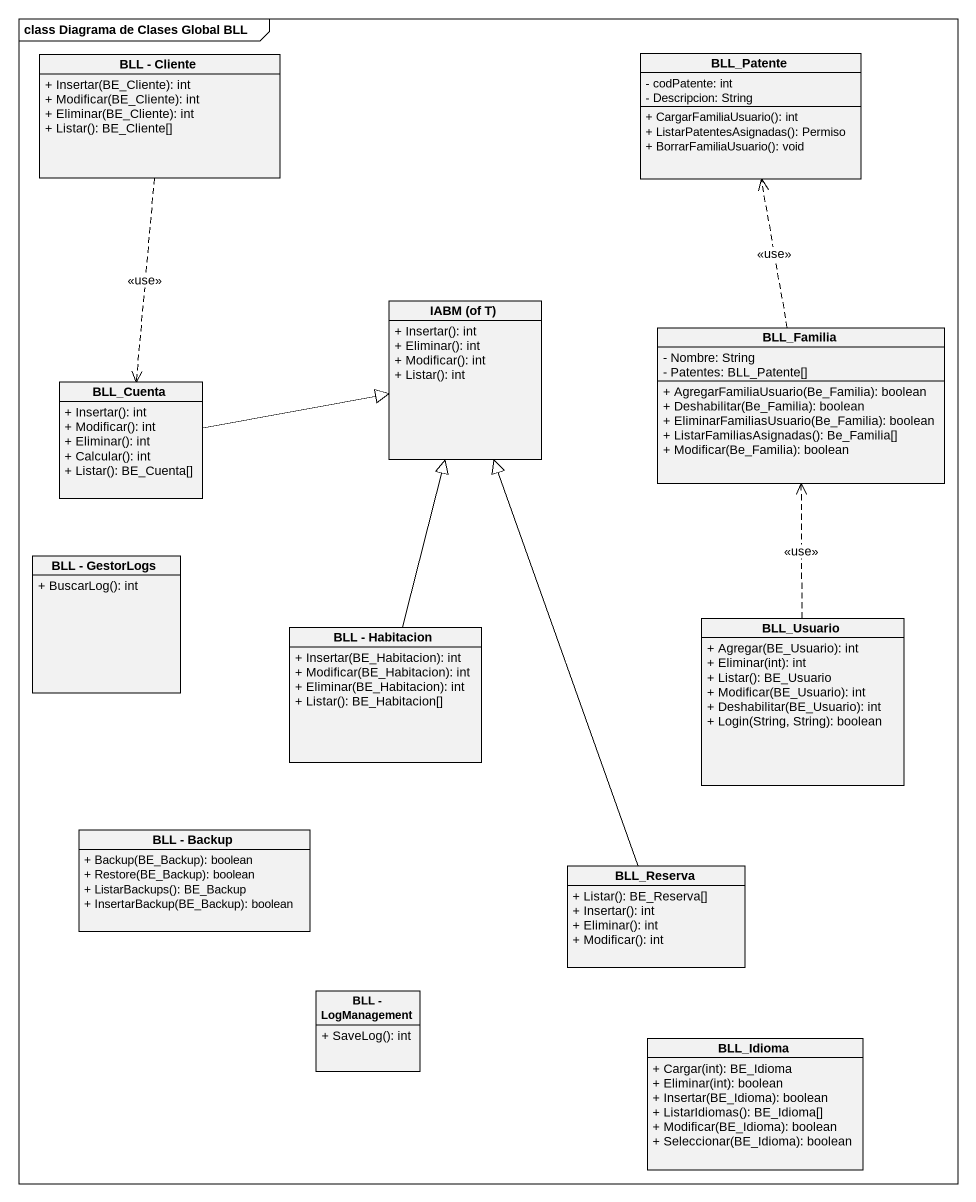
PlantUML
@startuml
mainframe class Diagrama de Clases Global BLL
hide circle
hide empty members
skinparam classAttributeIconSize 0
class "BLL - Cliente" as BLL_Cliente {
  + Insertar(BE_Cliente): int
  + Modificar(BE_Cliente): int
  + Eliminar(BE_Cliente): int
  + Listar(): BE_Cliente[]
}
class BLL_Patente {
  - codPatente: int
  - Descripcion: String
  + CargarFamiliaUsuario(): int
  + ListarPatentesAsignadas(): Permiso
  + BorrarFamiliaUsuario(): void
}
class "IABM (of T)" as IABM_of_T {
  + Insertar(): int
  + Eliminar(): int
  + Modificar(): int
  + Listar(): int
}
class BLL_Familia {
  - Nombre: String
  - Patentes: BLL_Patente[]
  + AgregarFamiliaUsuario(Be_Familia): boolean
  + Deshabilitar(Be_Familia): boolean
  + EliminarFamiliasUsuario(Be_Familia): boolean
  + ListarFamiliasAsignadas(): Be_Familia[]
  + Modificar(Be_Familia): boolean
}
class BLL_Cuenta {
  + Insertar(): int
  + Modificar(): int
  + Eliminar(): int
  + Calcular(): int
  + Listar(): BE_Cuenta[]
}
class "BLL - GestorLogs" as BLL_GestorLogs {
  + BuscarLog(): int
}
class "BLL - Habitacion" as BLL_Habitacion {
  + Insertar(BE_Habitacion): int
  + Modificar(BE_Habitacion): int
  + Eliminar(BE_Habitacion): int
  + Listar(): BE_Habitacion[]
}
class BLL_Usuario {
  + Agregar(BE_Usuario): int
  + Eliminar(int): int
  + Listar(): BE_Usuario
  + Modificar(BE_Usuario): int
  + Deshabilitar(BE_Usuario): int
  + Login(String, String): boolean
}
class "BLL - Backup" as BLL_Backup {
  + Backup(BE_Backup): boolean
  + Restore(BE_Backup): boolean
  + ListarBackups(): BE_Backup
  + InsertarBackup(BE_Backup): boolean
}
class BLL_Reserva {
  + Listar(): BE_Reserva[]
  + Insertar(): int
  + Eliminar(): int
  + Modificar(): int
}
class "BLL - LogManagement" as BLL_LogManagement {
  + SaveLog(): int
}
class BLL_Idioma {
  + Cargar(int): BE_Idioma
  + Eliminar(int): boolean
  + Insertar(BE_Idioma): boolean
  + ListarIdiomas(): BE_Idioma[]
  + Modificar(BE_Idioma): boolean
  + Seleccionar(BE_Idioma): boolean
}
BLL_Cliente ..> BLL_Cuenta : <<use>>
BLL_Familia .up.> BLL_Patente : <<use>>
BLL_Cuenta -right-|> IABM_of_T
BLL_Habitacion -up-|> IABM_of_T
BLL_Usuario .up.> BLL_Familia : <<use>>
BLL_Reserva -up-|> IABM_of_T
@enduml
